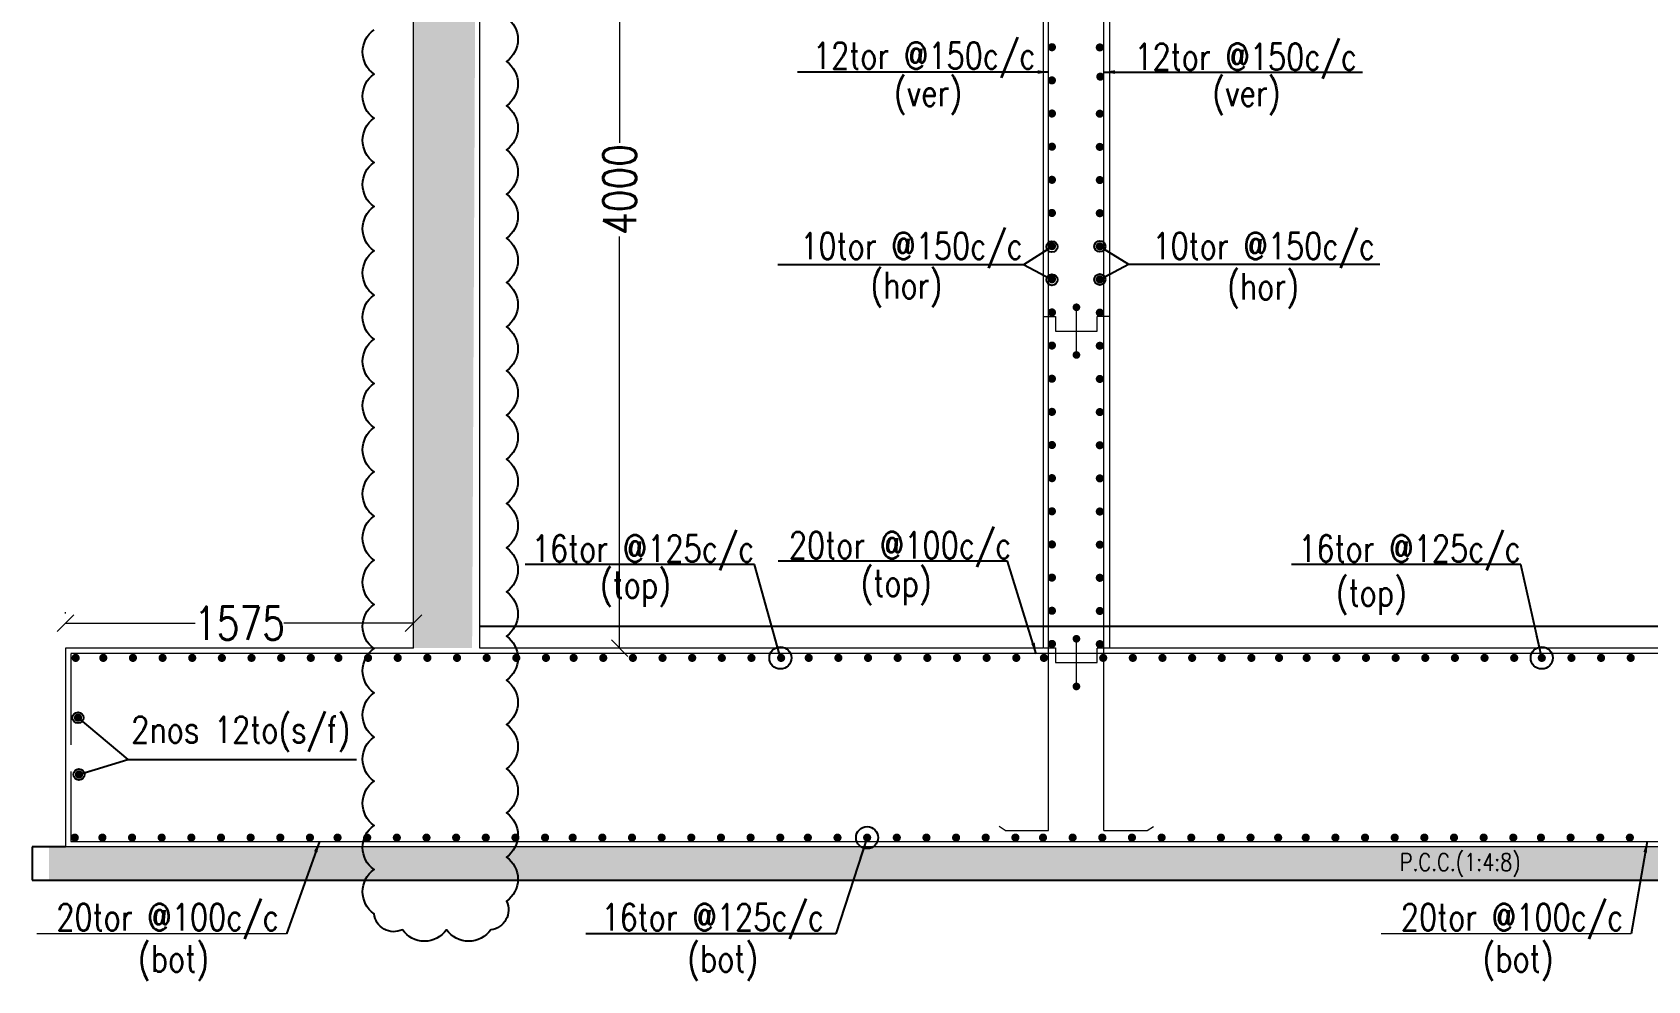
# Model space of a CAD drawing. Header units: millimetres. Extents: x -586673698 to -573385747, y -389867798 to -389752240.
# Drawn here: x -586553648 to -586546336, y -389856698 to -389852407 of the extents above; entities that cross this region are included whole.
import ezdxf
from ezdxf.enums import TextEntityAlignment as Align

# ---------------------------------------------------------------- set-up
doc = ezdxf.new("R2010")
doc.units = ezdxf.units.MM
doc.header["$LTSCALE"] = 100
for name, color, linetype, lineweight in [('dim', 11, 'Continuous', 13), ('FOOTING', 6, 'Continuous', 13), ('REIN', 1, 'Continuous', 20)]:
    doc.layers.add(name, color=color, linetype=linetype, lineweight=lineweight)
doc.layers.add('Layer1', color=7, linetype='Continuous')
doc.layers.add('text', color=7, linetype='Continuous')
doc.styles.add('combine', font='romanc.shx', dxfattribs={"width": 0.8})
doc.styles.add('simplex-0.8', font='simplex.shx', dxfattribs={"width": 0.8})
doc.styles.add('TIMESNEWROMAN', font='times.ttf')
doc.dimstyles.new('75 ISO', dxfattribs={"dimtxt": 100, "dimasz": 75, "dimexe": 75, "dimexo": 0.7, "dimgap": 0.4, "dimtad": 0, "dimtoh": 1, "dimdec": 0, "dimdsep": 46, "dimtxsty": 'combine', "dimblk": 'OBLIQUE', "dimcen": 0, "dimclrd": 11, "dimclre": 2, "dimclrt": 4, "dimadec": 1, "dimazin": 2, "dimtfac": 1, "dimtdec": 0, "dimtmove": 2, "dimatfit": 3, "dimldrblk": 'OBLIQUE', "dimfxl": 0, "dimtolj": 1, "dimtzin": 0, "dimlwd": -1, "dimlwe": -1, "dimarcsym": 0})
doc.dimstyles.new('FOOTINF DIM', dxfattribs={"dimtxt": 250, "dimasz": 40, "dimexe": 50, "dimexo": 80, "dimgap": 35, "dimtad": 1, "dimtoh": 1, "dimdec": 0, "dimzin": 1, "dimdsep": 46, "dimtxsty": 'TIMESNEWROMAN', "dimblk": 'TICK', "dimcen": 2, "dimclrd": 7, "dimclre": 250, "dimclrt": 32, "dimadec": 1, "dimazin": 0, "dimtfac": 1, "dimtdec": 0, "dimtix": 1, "dimtmove": 1, "dimatfit": 3, "dimfxl": 0, "dimlwd": -1, "dimlwe": -1, "dimarcsym": 0})

# ---------------------------------------------------------------- blocks, each defined once
blk = doc.blocks.new('_Oblique')
at = {"color": 0, "linetype": 'ByBlock', "lineweight": -2}
blk.add_line((-0.5, -0.5), (0.5, 0.5), dxfattribs=at)
blk = doc.blocks.new('*D655')
at = {"layer": 'Defpoints', "color": 0, "transparency": 16777216}
for p in [(-586550706.9, -389851043.1), (-586550989.4, -389855193), (-586550706.9, -389855193)]:
    blk.add_point(p, dxfattribs=at)
at = {"layer": 'dim', "color": 2, "transparency": 16777216}
for p, q in [((-586550988.7, -389851043.1), (-586551039.4, -389851043.1)), ((-586550988.7, -389855193), (-586551039.4, -389855193))]:
    blk.add_line(p, q, dxfattribs=at)
at = {"layer": 'dim', "color": 11, "transparency": 16777216}
for p, q in [((-586550989.4, -389851043.1), (-586550989.4, -389852906.2)), ((-586550989.4, -389855193), (-586550989.4, -389853329.9))]:
    blk.add_line(p, q, dxfattribs=at)
at = {"layer": 'dim', "color": 11, "transparency": 16777216, "xscale": 75, "yscale": 75, "zscale": 75}
for p, rotation in [((-586550989.4, -389851043.1), 90), ((-586550989.4, -389855193), 270)]:
    blk.add_blockref('_Oblique', p, dxfattribs=dict(at, rotation=rotation))
at = {"layer": 'dim', "color": 4, "transparency": 16777216, "insert": (-586550989.4, -389853118.1), "char_height": 150, "attachment_point": 5, "rotation": 90, "style": 'simplex-0.8'}
blk.add_mtext('\\A1;\\A1;4000', dxfattribs=at)
blk = doc.blocks.new('TICK')
at = {"color": 13, "const_width": 0.1}
for points in [[(0, -3), (0, 3)], [(-2.121, -2.121), (2.121, 2.121)], [(-3, 0), (3, 0)]]:
    blk.add_lwpolyline(points, dxfattribs=at)
blk = doc.blocks.new('*D661')
at = {"layer": 'Defpoints', "color": 0, "transparency": 16777216}
for p in [(-586553498, -389855080.3), (-586553498, -389855193, 1284.3), (-586551923, -389855193, 1284.3)]:
    blk.add_point(p, dxfattribs=at)
at = {"layer": 'dim', "color": 2, "transparency": 16777216}
for p, q in [((-586553498, -389855036.7), (-586553498, -389855030.3)), ((-586551923, -389855036.7), (-586551923, -389855030.3))]:
    blk.add_line(p, q, dxfattribs=at)
at = {"layer": 'dim', "color": 11, "transparency": 16777216}
for p, q in [((-586553498, -389855080.3), (-586552910.9, -389855080.3)), ((-586551923, -389855080.3), (-586552510.1, -389855080.3))]:
    blk.add_line(p, q, dxfattribs=at)
at = {"layer": 'dim', "color": 11, "transparency": 16777216, "xscale": 75, "yscale": 75, "zscale": 75, "rotation": 180}
blk.add_blockref('_Oblique', (-586553498, -389855080.3), dxfattribs=at)
at = {"layer": 'dim', "color": 11, "transparency": 16777216, "xscale": 75, "yscale": 75, "zscale": 75}
blk.add_blockref('_Oblique', (-586551923, -389855080.3), dxfattribs=at)
at = {"layer": 'dim', "color": 4, "transparency": 16777216, "insert": (-586552710.5, -389855080.3), "char_height": 150, "attachment_point": 5, "style": 'simplex-0.8'}
blk.add_mtext('\\A1;1575', dxfattribs=at)
blk = doc.blocks.new('R5T')
at = {"layer": 'REIN', "color": 4, "lineweight": 20}
for p, q in [((3073208.5, -1156624.9), (3073208.5, -1156515.7)), ((3073133, -1156537), (3073161, -1156537)), ((3073161, -1156570.3), (3073161, -1156537)), ((3073283, -1156536.5), (3073256.1, -1156536.5)), ((3073256.1, -1156536.5), (3073256.1, -1156570.3)), ((3073256.1, -1156570.3), (3073161, -1156570.3))]:
    blk.add_line(p, q, dxfattribs=at)
at = {"layer": 'REIN', "color": 4, "linetype": 'Continuous', "lineweight": 20, "const_width": 8.82}
for points in [[(3073204.1, -1156515.7, 1), (3073212.9, -1156515.7, 1)], [(3073204.1, -1156624.9, 1), (3073212.9, -1156624.9, 1)]]:
    blk.add_lwpolyline(points, format="xyb", close=True, dxfattribs=at)
blk = doc.blocks.new('*U537')
at = {"layer": 'REIN', "lineweight": 13, "const_width": 18.4}
blk.add_lwpolyline([(9.2, 0, -1), (-9.2, 0, -1)], format="xyb", close=True, dxfattribs=at)

msp = doc.modelspace()

# ---------------------------------------------------------------- hatches: boundary and pattern name
at = {"layer": 'dim', "lineweight": 5}
h = msp.add_hatch(dxfattribs=at)
h.set_pattern_fill('AR-CONC', color=8, angle=90)
h.set_pattern_definition([(320, (-586551600.75, -389420358.1), (-15.939086, -182.18467), [19.05, -209.55]), (265, (-586551600.75, -389420358.1), (191.056845, 35.24342), [15.24, -167.640584]), (10.451445, (-586551602.08, -389420373.28), (175.11775, -146.94125), [16.19001, -178.090245]), (316.1842, (-586551549.95, -389420358.1), (-42.04233, -271.07904), [28.575, -314.325]), (6.63556, (-586551553.45, -389420380.7), (247.42612, -237.40413), [24.28502, -267.1356]), (261.18415, (-586551549.95, -389420358.1), (247.42612, -237.40413), [22.85997, -251.45973]), (291, (-586551562.65, -389420383.5), (-102.2652, -151.61439), [19.05, -209.55]), (236, (-586551562.65, -389420383.5), (184.18797, -61.80203), [15.24, -167.64]), (341.451445, (-586551571.17, -389420396.13), (81.92277, -213.41642), [16.19001, -178.08994]), (307.5, (-586551600.75, -389420358.1), (84.555039, -3.088603), [0, -165.608, 0, -170.18, 0, -168.275]), (277.5, (-586551600.75, -389420358.1), (100.180575, -66.819663), [0, -97.028, 0, -161.798, 0, -64.135]), (237.5, (-586551600.75, -389420301.46), (-5.728744, -135.590595), [0, -63.5, 0, -198.12, 0, -262.89]), (227.5, (-586551600.75, -389420276.06), (25.42649, -148.12918), [0, -82.55, 0, -131.572, 0, -186.69])])
h.paths.add_polyline_path([(-586551922.1, -389850693.1), (-586551922, -389855193), (-586551657.3, -389855193), (-586551635.8, -389850693.1)])
h.paths.add_polyline_path([(-586551626.4, -389848493.1), (-586551621.9, -389847444.6), (-586551922.1, -389847444.6), (-586551922.1, -389848493.1)])
h.paths.add_polyline_path([(-586551757, -389853514), (-586551757, -389853514), (-586551917.6, -389853514), (-586551917.6, -389853514), (-586551837.3, -389853514)], flags=16)
h = msp.add_hatch(dxfattribs=at)
h.set_pattern_fill('AR-CONC', color=8, angle=180)
h.set_pattern_definition([(50, (-586966956.23, -389855930.74), (182.18467, -15.939086), [19.05, -209.55]), (355, (-586966956.23, -389855930.74), (-35.24342, 191.056845), [15.24, -167.640584]), (100.451445, (-586966941.05, -389855932.07), (146.94125, 175.11775), [16.19001, -178.090245]), (46.1842, (-586966956.23, -389855879.94), (271.07904, -42.04233), [28.575, -314.325]), (96.63556, (-586966933.64, -389855883.44), (237.40413, 247.42612), [24.28502, -267.1356]), (351.18415, (-586966956.23, -389855879.94), (237.40413, 247.42612), [22.85997, -251.45973]), (21, (-586966930.83, -389855892.64), (151.61439, -102.2652), [19.05, -209.55]), (326, (-586966930.83, -389855892.64), (61.80203, 184.18797), [15.24, -167.64]), (71.451445, (-586966918.2, -389855901.16), (213.41642, 81.92277), [16.19001, -178.08994]), (37.5, (-586966956.23, -389855930.74), (3.088603, 84.555039), [0, -165.608, 0, -170.18, 0, -168.275]), (7.5, (-586966956.23, -389855930.74), (66.819663, 100.180575), [0, -97.028, 0, -161.798, 0, -64.135]), (327.5, (-586967012.875, -389855930.74), (135.590595, -5.728744), [0, -63.5, 0, -198.12, 0, -262.89]), (317.5, (-586967038.27, -389855930.74), (148.12918, 25.42649), [0, -82.55, 0, -131.572, 0, -186.69])])
h.paths.add_polyline_path([(-586543348, -389856093), (-586543348, -389856243), (-586553573, -389856243), (-586553573, -389856093)])
h.paths.add_polyline_path([(-586546862.4, -389856087), (-586547506.7, -389856087), (-586547506.7, -389856247.6), (-586546862.4, -389856247.6)], flags=9)

# ---------------------------------------------------------------- linework, layer by layer
msp.add_line((-586551623, -389855093.1, -1326.3), (-586541037.1, -389855093.1, -1326.3))
at = {"color": 3}
for p, q in [((-586553498, -389856093, -1279.4), (-586553648, -389856093, -1279.4)), ((-586553648, -389856093, -1279.4), (-586553648, -389856243, -1279.4)), ((-586553648, -389856243, -1279.4), (-586543318.9, -389856243.1, -1326.3))]:
    msp.add_line(p, q, dxfattribs=at)
at = {"color": 0, "elevation": -1267}
msp.add_lwpolyline([(-586551501.9, -389852338.8, -0.520567), (-586551501.9, -389852538.8, -0.520567), (-586551501.9, -389852738.8, -0.520567), (-586551501.9, -389852938.8, -0.520567), (-586551501.9, -389853138.8, -0.520567), (-586551501.9, -389853338.8, -0.520567), (-586551501.9, -389853538.8, -0.520567), (-586551501.9, -389853738.8, -0.520567), (-586551501.9, -389853938.8, -0.520567), (-586551501.9, -389854138.8, -0.520567), (-586551501.9, -389854338.8, -0.520567), (-586551501.9, -389854538.8, -0.520567), (-586551501.9, -389854738.8, -0.520567), (-586551501.9, -389854938.8, -0.520567), (-586551501.9, -389855138.8, -0.520567), (-586551501.9, -389855338.8, -0.520567), (-586551501.9, -389855538.8, -0.520567), (-586551501.9, -389855738.8, -0.520567), (-586551501.9, -389855938.8, -0.520567), (-586551501.9, -389856138.8, -0.520567), (-586551501.9, -389856338.8, -0.520567), (-586551573.1, -389856467.6, -0.520567), (-586551773.1, -389856467.6, -0.520567), (-586551973.1, -389856467.6, -0.520567), (-586552100.9, -389856395.4, -0.520567), (-586552100.9, -389856195.4, -0.520567), (-586552100.9, -389855995.4, -0.520567), (-586552100.9, -389855795.4, -0.520567), (-586552100.9, -389855595.4, -0.520567), (-586552100.9, -389855395.4, -0.520567), (-586552100.9, -389855195.4, -0.520567), (-586552100.9, -389854995.4, -0.520567), (-586552100.9, -389854795.4, -0.520567), (-586552100.9, -389854595.4, -0.520567), (-586552100.9, -389854395.4, -0.520567), (-586552100.9, -389854195.4, -0.520567), (-586552100.9, -389853995.4, -0.520567), (-586552100.9, -389853795.4, -0.520567), (-586552100.9, -389853595.4, -0.520567), (-586552100.9, -389853395.4, -0.520567), (-586552100.9, -389853195.4, -0.520567), (-586552100.9, -389852995.4, -0.520567), (-586552100.9, -389852795.4, -0.520567), (-586552100.9, -389852595.4, -0.520567), (-586552100.9, -389852395.4, -0.520567)], format="xyb", dxfattribs=at)
at = {"color": 11, "lineweight": 5, "elevation": 5178.6}
for points in [[(-586552497.4, -389856485.7), (-586552497.4, -389856485.7), (-586553627.8, -389856485.7)], [(-586546411.6, -389856485.7), (-586546411.6, -389856485.7), (-586547542, -389856485.7)]]:
    msp.add_lwpolyline(points, dxfattribs=at)
at = {"layer": 'dim'}
msp.add_line((-586547596.2, -389853456.2, -1276.2), (-586548685.8, -389853456.2, -1276.2), dxfattribs=at)
at = {"layer": 'FOOTING', "color": 3, "linetype": 'Continuous', "lineweight": 9, "ltscale": 0.8}
for p, q in [((-586551623, -389855193, -1279.4), (-586551623, -389850893.1, -1237)), ((-586549072.9, -389850893.1, -1264), (-586549072.9, -389855193, -1279.4)), ((-586548772.9, -389850893.1, -1264), (-586548772.9, -389855193, -1279.4)), ((-586553498, -389855193, -1279.4), (-586553498, -389856093, -1279.4))]:
    msp.add_line(p, q, dxfattribs=at)
at = {"layer": 'FOOTING', "color": 3, "linetype": 'Continuous', "lineweight": 9, "ltscale": 0.8, "elevation": -1279.4}
for points in [[(-586551923, -389855193), (-586551923, -389847443.1)], [(-586551923, -389855193), (-586553498, -389855193)], [(-586549072.9, -389855193), (-586551623, -389855193)], [(-586544322.9, -389855193), (-586548772.9, -389855193)], [(-586543318.3, -389856093), (-586553498, -389856093)]]:
    msp.add_lwpolyline(points, dxfattribs=at)
at = {"layer": 'REIN', "lineweight": 13}
for p, q in [((-586549047.9, -389856018, -1278.4), (-586549047.9, -389850746.4, -1241.6)), ((-586548797.9, -389856018, -1278.4), (-586548797.9, -389850746.4, -1241.6)), ((-586543318.9, -389855218, -1326.3), (-586553473, -389855218, -1266.5)), ((-586553473, -389855218.8, -1269.7), (-586553473, -389855630.6, -1267.9)), ((-586553473, -389855751.8, -1267.3), (-586553473, -389856068, -1276.6)), ((-586549244.7, -389856018, -1278.4), (-586549272.2, -389855999.9, -2562.6)), ((-586549244.7, -389856018, -1278.4), (-586549047.9, -389856018, -1278.4)), ((-586548797.9, -389856018, -1278.4), (-586548601.1, -389856018, -1278.4)), ((-586548601.1, -389856018, -1278.4), (-586548573.6, -389855999.9, -2562.6)), ((-586553473, -389856068, -1276.6), (-586543318.3, -389856068, -1326.3))]:
    msp.add_line(p, q, dxfattribs=at)
at = {"layer": 'REIN', "lineweight": 13, "const_width": 18.4}
for points, elevation in [([(-586548813.9, -389852598.1, 1), (-586548813.9, -389852616.5, 1)], -1264), ([(-586548813.9, -389852598.1, 1), (-586548813.9, -389852616.5, 1)], -1264), ([(-586553450.3, -389855508.3, 1), (-586553431.9, -389855508.3, 1)], -1275.5), ([(-586553445.9, -389855765.1, 1), (-586553427.5, -389855765.1, 1)], -1276.3)]:
    msp.add_lwpolyline(points, format="xyb", close=True, dxfattribs=dict(at, elevation=elevation))

# ---------------------------------------------------------------- block references
at = {"layer": 'Layer1', "color": 0, "linetype": 'ByBlock', "lineweight": -2, "extrusion": (0, 0, -1), "zscale": -1}
for p in [(586549032.8, -389852474.1, -4.9), (586548816, -389852475.1, -4.9), (586549032.8, -389852624.1, -4.9), (586549032.8, -389852774.1, -4.9), (586548816, -389852775.1, -4.9), (586549032.8, -389852924.1, -4.9), (586548816, -389852925.1, -4.9), (586549032.8, -389853074.1, -4.9), (586549032.8, -389853074.1, -4.9), (586548816, -389853075.1, -4.9), (586548816, -389853075.1, -4.9), (586549032.8, -389853224.1, -4.9), (586549032.8, -389853224.1, -4.9), (586548816, -389853225.1, -4.9), (586548816, -389853225.1, -4.9), (586549032.8, -389853374.1, -4.9), (586549032.8, -389853374.1, -4.9), (586548816, -389853375.1, -4.9), (586548816, -389853375.1, -4.9), (586549032.8, -389853524.1, -4.9), (586549032.8, -389853524.1, -4.9), (586548816, -389853525.1, -4.9), (586548816, -389853525.1, -4.9), (586549032.8, -389853674.1, -4.9), (586549032.8, -389853674.1, -4.9), (586548816, -389853675.1, -4.9), (586548816, -389853675.1, -4.9), (586549032.8, -389853824.1, -4.9), (586549032.8, -389853824.1, -4.9), (586548816, -389853825.1, -4.9), (586548816, -389853825.1, -4.9), (586549032.8, -389853974.1, -4.9), (586549032.8, -389853974.1, -4.9), (586548816, -389853975.1, -4.9), (586548816, -389853975.1, -4.9), (586549032.8, -389854124.1, -4.9), (586548816, -389854125.1, -4.9), (586549032.8, -389854274.1, -4.9), (586548816, -389854275.1, -4.9), (586549032.8, -389854424.1, -4.9), (586549032.8, -389854424.1, -4.9), (586548816, -389854425.1, -4.9), (586548816, -389854425.1, -4.9), (586549032.8, -389854574.1, -4.9), (586549032.8, -389854574.1, -4.9), (586548816, -389854575.1, -4.9), (586548816, -389854575.1, -4.9), (586549032.8, -389854724.1, -4.9), (586548816, -389854725.1, -4.9), (586549032.8, -389854874.1, -4.9), (586548816, -389854875.1, -4.9), (586549032.8, -389855024.1, -4.9), (586548816, -389855025.1, -4.9), (586549032.8, -389855174.1, -4.9), (586548816, -389855175.1, -4.9), (586553451.8, -389855237.4, -4.9), (586553326.8, -389855237.4, -4.9), (586553192.6, -389855237.4, -4.9), (586553058.4, -389855237.4, -4.9), (586552924.2, -389855237.4, -4.9), (586552790, -389855237.4, -4.9), (586552655.8, -389855237.4, -4.9), (586552521.6, -389855237.4, -4.9), (586552387.4, -389855237.4, -4.9), (586552262.4, -389855237.4, -4.9), (586552128.2, -389855237.4, -4.9), (586551994, -389855237.4, -4.9), (586551859.8, -389855237.4, -4.9), (586551725.6, -389855237.4, -4.9), (586551591.4, -389855237.4, -4.9), (586551457.2, -389855237.4, -4.9), (586551323, -389855237.4, -4.9), (586551198, -389855237.4, -4.9), (586551063.8, -389855237.4, -4.9), (586550929.6, -389855237.4, -4.9), (586550795.4, -389855237.4, -4.9), (586550661.2, -389855237.4, -4.9), (586550527, -389855237.4, -4.9), (586550392.8, -389855237.4, -4.9), (586550258.6, -389855237.4, -4.9), (586550133.6, -389855237.4, -4.9), (586549999.4, -389855237.4, -4.9), (586549865.2, -389855237.4, -4.9), (586549731, -389855237.4, -4.9), (586549596.8, -389855237.4, -4.9), (586549462.6, -389855237.4, -4.9), (586549328.4, -389855237.4, -4.9), (586549194.2, -389855237.4, -4.9), (586549069.2, -389855237.4, -4.9), (586548800.8, -389855237.4, -4.9), (586548666.6, -389855237.4, -4.9), (586548532.4, -389855237.4, -4.9), (586548398.2, -389855237.4, -4.9), (586548264, -389855237.4, -4.9), (586548129.8, -389855237.4, -4.9), (586548004.8, -389855237.4, -4.9), (586548004.8, -389855237.4, -4.9), (586547879.8, -389855237.4, -4.9), (586547745.6, -389855237.4, -4.9), (586547611.4, -389855237.4, -4.9), (586547477.2, -389855237.4, -4.9), (586547343, -389855237.4, -4.9), (586547208.8, -389855237.4, -4.9), (586547074.6, -389855237.4, -4.9), (586546940.4, -389855237.4, -4.9), (586546815.4, -389855237.4, -4.9), (586546681.2, -389855237.4, -4.9), (586546547, -389855237.4, -4.9), (586546412.8, -389855237.4, -4.9), (586553455.8, -389856050.6, -4.9), (586553330.8, -389856050.6, -4.9), (586553196.6, -389856050.6, -4.9), (586553062.4, -389856050.6, -4.9), (586552928.2, -389856050.6, -4.9), (586552794, -389856050.6, -4.9), (586552659.8, -389856050.6, -4.9), (586552525.6, -389856050.6, -4.9), (586552391.4, -389856050.6, -4.9), (586552266.4, -389856050.6, -4.9), (586552132.2, -389856050.6, -4.9), (586551998, -389856050.6, -4.9), (586551863.8, -389856050.6, -4.9), (586551729.6, -389856050.6, -4.9), (586551595.4, -389856050.6, -4.9), (586551461.2, -389856050.6, -4.9), (586551327, -389856050.6, -4.9), (586551202, -389856050.6, -4.9), (586551067.8, -389856050.6, -4.9), (586550933.6, -389856050.6, -4.9), (586550799.4, -389856050.6, -4.9), (586550665.2, -389856050.6, -4.9), (586550531, -389856050.6, -4.9), (586550396.8, -389856050.6, -4.9), (586550262.6, -389856050.6, -4.9), (586550137.6, -389856050.6, -4.9), (586550003.4, -389856050.6, -4.9), (586549869.2, -389856050.6, -4.9), (586549735, -389856050.6, -4.9), (586549600.8, -389856050.6, -4.9), (586549466.6, -389856050.6, -4.9), (586549332.4, -389856050.6, -4.9), (586549198.2, -389856050.6, -4.9), (586549073.2, -389856050.6, -4.9), (586548939, -389856050.6, -4.9), (586548804.8, -389856050.6, -4.9), (586548670.6, -389856050.6, -4.9), (586548536.4, -389856050.6, -4.9), (586548402.2, -389856050.6, -4.9), (586548268, -389856050.6, -4.9), (586548133.8, -389856050.6, -4.9), (586548008.8, -389856050.6, -4.9), (586548008.8, -389856050.6, -4.9), (586547883.8, -389856050.6, -4.9), (586547749.6, -389856050.6, -4.9), (586547615.4, -389856050.6, -4.9), (586547481.2, -389856050.6, -4.9), (586547347, -389856050.6, -4.9), (586547212.8, -389856050.6, -4.9), (586547078.6, -389856050.6, -4.9), (586546944.4, -389856050.6, -4.9), (586546819.4, -389856050.6, -4.9), (586546685.2, -389856050.6, -4.9), (586546551, -389856050.6, -4.9), (586546416.8, -389856050.6, -4.9)]:
    msp.add_blockref('*U537', p, dxfattribs=at)
at = {"layer": 'text', "color": 7, "xscale": -1.97445126585514, "yscale": 1.97445126585514, "zscale": 1.97445126585514}
for p in [(-580481021.5, -387570167.1, -1279.4), (-580481021.5, -387571667.1, -1279.4)]:
    msp.add_blockref('R5T', p, dxfattribs=at)

# ---------------------------------------------------------------- texts
at = {"layer": 'text', "color": 4, "style": 'simplex-0.8', "width": 0.8}
for s, height, p in [('12tor @150c/c', 119.993, (-586549106.9, -389852608.2, -1272.4)), ('12tor @150c/c', 119.993, (-586547651.6, -389852613.1, -1272.4)), ('(ver)', 119.99, (-586549439.9, -389852776.4, -1272.4)), ('(ver)', 119.99, (-586547998.2, -389852776.9, -1272.4)), ('10tor @150c/c', 119.993, (-586549164.1, -389853469.3, -1276.2)), ('10tor @150c/c', 119.993, (-586547570.1, -389853469.5, -1276.2)), ('(hor)', 119.99, (-586549529.4, -389853647, -1276.2)), ('(hor)', 119.99, (-586547914.8, -389853652.3, -1276.2)), ('20tor @100c/c', 119.993, (-586549215.7, -389854823.6, 25.1)), ('16tor @125c/c', 119.993, (-586550379.1, -389854838.4, 15.1)), ('16tor @125c/c', 119.993, (-586546910, -389854838.4, 15.1)), ('(top)', 119.99, (-586550757.4, -389855002.3, 15.1)), ('(top)', 119.99, (-586549577.5, -389854994.6, 25.1)), ('(top)', 119.99, (-586547426.7, -389855038.3, 15.1)), ('2nos 12to(s/f)', 119.993, (-586552208.9, -389855658.2, -1267.9)), ('20tor @100c/c', 119.993, (-586552531.6, -389856506.4, 5178.4)), ('16tor @125c/c', 119.993, (-586550064.1, -389856506.4, 5178.4)), ('20tor @100c/c', 119.993, (-586546445.8, -389856506.4, 5178.4)), ('(bot)', 119.99, (-586552848.8, -389856694, 5178.4)), ('(bot)', 119.99, (-586550363, -389856694, 5178.4)), ('(bot)', 119.99, (-586546763, -389856694, 5178.4))]:
    msp.add_text(s, height=height, dxfattribs=at).set_placement(p, align=Align.BOTTOM_RIGHT)
at = {"layer": 'text', "style": 'simplex-0.8', "width": 0.8}
msp.add_text('P.C.C.(1:4:8)', height=79.361, dxfattribs=at).set_placement((-586547184.5, -389856161.6, -2568.8), align=Align.MIDDLE_CENTER)

# ---------------------------------------------------------------- dimensions: what is measured, and where the dimension line sits
at = {"layer": 'dim'}
dim = msp.add_linear_dim(base=(-586550989.4, -389855193, -1267), p1=(-586550706.9, -389851043.1, -1267), p2=(-586550706.9, -389855193, -1267), angle=90, text='\\A1;4000', dimstyle='75 ISO', override={"dimtxt": 150, "dimexe": 50, "dimtxsty": 'simplex-0.8', "dimtmove": 1}, dxfattribs=at)
dim.commit()
dim.dimension.update_dxf_attribs({"geometry": '*D655', "text_midpoint": (-586550989.4, -389853118.1, -1267)})
dim = msp.add_linear_dim(base=(-586553498, -389855080.3, -2563.7), p1=(-586551923, -389855193, -1279.4), p2=(-586553498, -389855193, -1279.4), angle=180, dimstyle='75 ISO', override={"dimtxt": 150, "dimexe": 50, "dimtxsty": 'simplex-0.8', "dimtmove": 1}, dxfattribs=at)
dim.commit()
dim.dimension.update_dxf_attribs({"geometry": '*D661', "text_midpoint": (-586552710.5, -389855080.3, -2563.7)})

# ---------------------------------------------------------------- leaders
at = {"color": 13, "lineweight": 5}
for points, override in [([(-586549047.9, -389852586.4, -1281.7), (-586550184.3, -389852586.4, -1281.7)], {"dimasz": 50, "dimtad": 0, "dimclrd": 11, "dimfxl": 100, "dimfxlon": 1, "dimarcsym": 1}), ([(-586548797.9, -389852586.4, -1281.7), (-586547627, -389852586.4, -1281.7)], {"dimasz": 50, "dimtad": 0, "dimclrd": 11, "dimfxl": 100, "dimfxlon": 1, "dimarcsym": 1}), ([(-586549032.8, -389853376.6, -1285.5), (-586549162.2, -389853458.7, -1285.5), (-586550273.8, -389853458.7, -1285.5)], {"dimasz": 50, "dimtad": 0, "dimclrd": 11, "dimldrblk": 'Origin', "dimfxl": 100, "dimfxlon": 1, "dimarcsym": 1}), ([(-586548816, -389853375.1, -1285.5), (-586548685.8, -389853456.2, -1285.5), (-586547548.3, -389853456.2, -1285.5)], {"dimasz": 50, "dimtad": 0, "dimclrd": 11, "dimldrblk": 'Origin', "dimfxl": 100, "dimfxlon": 1, "dimarcsym": 1}), ([(-586549032.8, -389853526.6, -1285.5), (-586549161.7, -389853458.7, -1285.5)], {"dimasz": 50, "dimtad": 0, "dimclrd": 11, "dimldrblk": 'Origin', "dimfxl": 100, "dimfxlon": 1, "dimarcsym": 1}), ([(-586548816, -389853525.1, -1285.5), (-586548685.8, -389853456.2, -1285.5)], {"dimasz": 50, "dimtad": 0, "dimclrd": 11, "dimldrblk": 'Origin', "dimfxl": 100, "dimfxlon": 1, "dimarcsym": 1}), ([(-586550261.7, -389855237.4, 3), (-586550379.1, -389854814.7, 3), (-586551417.3, -389854814.7, 3)], {"dimasz": 100, "dimtad": 0, "dimclrd": 11, "dimldrblk": 'Origin', "dimfxl": 100, "dimfxlon": 1, "dimarcsym": 1}), ([(-586549103.6, -389855218.6, 13), (-586549234, -389854799.9, 13), (-586550272.2, -389854799.9, 13)], {"dimasz": 50, "dimtad": 0, "dimclrd": 11, "dimfxl": 100, "dimfxlon": 1, "dimarcsym": 1}), ([(-586546815.4, -389855237.4, 3), (-586546910, -389854814.7, 3), (-586547948.2, -389854814.7, 3)], {"dimasz": 100, "dimtad": 0, "dimclrd": 11, "dimldrblk": 'Origin', "dimfxl": 100, "dimfxlon": 1, "dimarcsym": 1}), ([(-586553441.1, -389855508.3, -1275.5), (-586553216.1, -389855697.9, -1275.5), (-586552180.4, -389855697.9, -1275.5)], {"dimasz": 50, "dimtad": 0, "dimclrd": 11, "dimldrblk": 'Origin', "dimfxl": 100, "dimfxlon": 1, "dimarcsym": 1}), ([(-586553436.7, -389855765.1, -1276.3), (-586553216.1, -389855697.9, -1276.3)], {"dimasz": 50, "dimtad": 0, "dimclrd": 11, "dimldrblk": 'Origin', "dimfxl": 100, "dimfxlon": 1, "dimarcsym": 1}), ([(-586549869.2, -389856050.6, 5178.6), (-586550011.6, -389856485.7, 5178.6), (-586551142, -389856485.7, 5178.6)], {"dimasz": 100, "dimtad": 0, "dimclrd": 11, "dimldrblk": 'Origin', "dimfxl": 100, "dimfxlon": 1, "dimarcsym": 1}), ([(-586552348.5, -389856068, 5182.2), (-586552497.4, -389856485.7, 5182.2)], {"dimasz": 50, "dimtad": 0, "dimclrd": 11, "dimfxl": 100, "dimfxlon": 1, "dimarcsym": 1}), ([(-586546338.7, -389856068, 5182.2), (-586546411.6, -389856485.7, 5182.2)], {"dimasz": 50, "dimtad": 0, "dimclrd": 11, "dimfxl": 100, "dimfxlon": 1, "dimarcsym": 1})]:
    msp.add_leader(points, dimstyle='FOOTINF DIM', override=override, dxfattribs=at)

doc.saveas('drawing.dxf')
